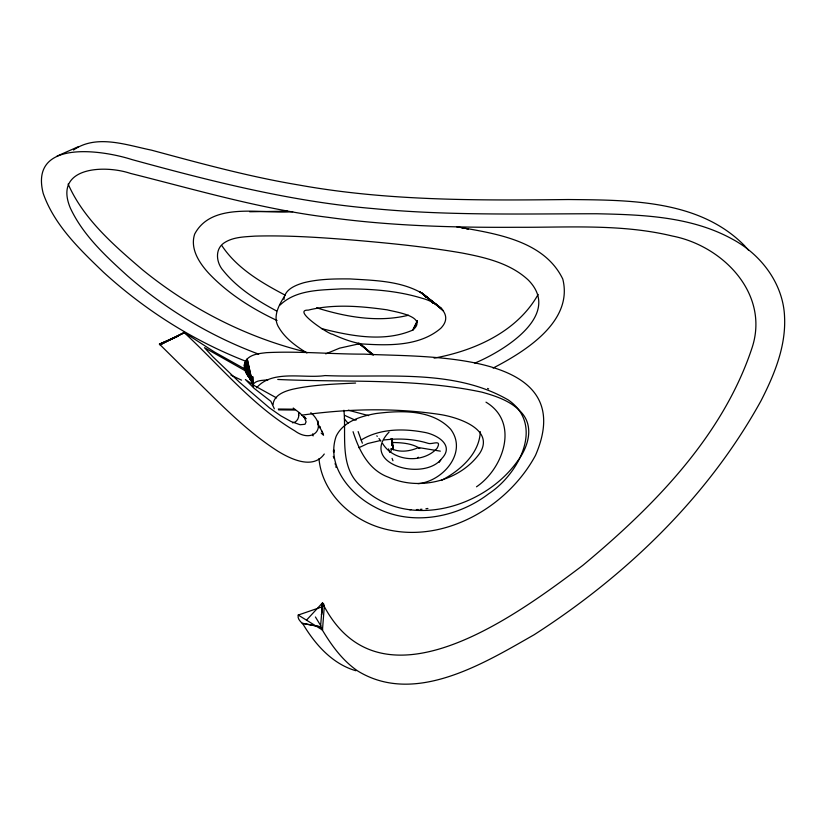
<?xml version="1.0" encoding="UTF-8"?>
<svg xmlns="http://www.w3.org/2000/svg" width="826" height="826" viewBox="0 0 826 826"><rect width="100%" height="100%" fill="white"/><g stroke="black" fill="none" stroke-linecap="round" stroke-linejoin="round"><path stroke-width="1.24" d="M480.309 431.637C479.379 454.145 459.762 470.768 441.29 480.495M391.761 445.307L391.823 440.206M393.331 449.819L392.866 447.909M298.805 414.766C298.95 418.534 296.534 422.499 292.487 422.819M283.958 299.466C284.526 289.368 295.749 285.073 303.989 282.678C319.043 278.951 334.726 278.785 350.152 278.93C374.705 280.468 401.467 280.768 423.108 293.922L436.696 305.228M355.923 670.743C332.548 664.021 315.573 644.848 303.359 624.714C301.098 621.823 297.143 619.314 298.227 615.05L322.47 630.032L324.329 605.881L323.513 603.692L322.46 602.908L306.539 620.099M320.571 626.748L322.429 603.104M273.045 404.647C273.819 395.004 284.629 391.194 292.641 389.252C313.291 384.699 334.561 384.059 355.614 383.058M252.828 385.226L252.746 376.646L253.221 386.682M298.94 413.475L299.136 412.855M298.589 414.394L298.578 415.695M333.281 451.161L333.838 449.86L333.952 452.245M417.337 320.818L412.824 330.059C384.069 342.563 350.699 335.955 321.417 328.552M306.921 352.97C296.348 346.404 285.62 338.815 279.105 327.943C272.043 317.411 278.723 305.506 284.464 296.307M538.129 294.428C517.324 331.701 474.496 350.782 434.094 358.123M417.367 321.035L412.824 330.059C428.735 316.43 394.673 311.877 387.218 309.843C361.23 306.209 334.014 303.761 308.274 310.122C291.072 309.657 330.224 335.16 332.331 334.127C341.179 338.185 350.389 341.778 359.971 343.595L372.134 354.705L359.785 343.513L373.166 354.808M256.607 387.786C272.25 369.377 303.937 378.742 325.083 375.572C385.866 378.132 453.691 368.272 508.362 400.011C545.284 425.648 517.871 474.661 488.837 493.669C456.778 518.232 410.274 526.751 373.951 506.586C349.553 493.607 326.043 465.131 336.172 436.242C343.317 421.425 360.828 416.211 375.799 413.558C400.847 410.388 431.853 409.221 450.573 429.117C468.177 452.328 442.726 481.62 417.966 483.654M324.277 454.011C313.085 469.829 290.989 459.204 278.021 451.295C242.823 428.839 214.502 397.543 184.497 368.912L159.408 344.091L178.385 336.13M440.702 460.01L439.102 462.395M280.076 305.042C296.08 289.606 320.374 290.122 341.2 288.883C368.437 288.666 396.16 290.236 422.323 298.351C435.25 301.604 454.981 313.735 440.816 328.263C418.421 347.405 385.35 345.495 357.854 343.657M389.056 432.091C358.205 464.222 424.419 482.116 441.869 458.482C455.136 444.625 435.694 434.032 423.686 432.225C402.974 428.343 379.619 428.653 361.179 439.99L362.377 443.19M174.844 337.7L159.48 344.225L184.59 332.62L160.048 344.927L184.105 332.382L214.677 352.144L245.177 369.17M476.499 486.803C503.344 468.548 519.864 422.489 485.987 402.159M73.504 150.012C96.549 133.977 126.368 145.035 151.395 150.136C199.995 163.238 248.605 176.609 298.31 184.91C387.322 201.038 478.14 200.542 568.267 199.531C628.854 200.15 699.57 199.376 745.042 246.21M358.876 447.723L367.787 443.521L380.61 440.475M417.677 457.614L418.4 457.222M325.743 353.869L339.569 348.159L360.002 343.616M493.101 368.066C524.964 351.566 573.564 321.572 562.774 279.033C543.942 240.118 494.567 233.428 456.53 226.758M57.046 156.104L78.728 146.512M355.696 420.073L356.502 419.722M474.795 363.11C502.673 351.535 562.96 315.346 528.361 280.117C510.416 263.287 485.42 257.485 461.961 252.993C426.877 246.922 391.39 243.371 355.934 240.314C322.336 237.599 288.625 235.173 254.893 236.122C244.382 236.886 232.726 236.907 223.732 243.154C214.543 249.7 216.453 263.071 223.247 270.598C237.32 288.109 256.865 300.365 276.431 310.886M298.227 615.05L324.319 606.077M408.529 315.222C378.071 322.739 346.011 317.019 316.595 307.799M301.882 415.158C347.416 408.715 394.178 407.641 439.721 414.445C456.479 416.923 495.156 428.746 479.906 453.03C460.227 480.928 419.577 491.253 388.592 477.283C368.602 470.035 359.052 450.469 353.063 431.688M425.927 508.754L427.909 508.465M384.121 439.979C398.875 438.193 414.094 438.885 428.312 443.397C432.39 444.677 442.292 438.885 437.006 448.373C422.995 463.716 393.506 461.734 382.614 443.521M420.114 509.394L421.983 509.229M249.659 211.755L287.531 211.198M268.068 379.784C263.081 380.538 255.73 379.857 252.87 384.844L245.663 360.807C250.175 354.199 259.178 353.518 266.447 352.661C299.012 350.998 331.639 354.22 364.204 354.137C424.327 357.472 581.019 349.925 535.506 455.343C506.483 509.27 438.348 547.029 377.761 526.916C348.025 516.993 321.892 490.954 318.97 458.729M416.356 509.611L418.235 509.518M277.743 379.464C345.691 382.644 414.972 377.885 481.93 392.164C496.932 396.315 513.07 401.746 523.034 414.425C534.123 428.87 527.339 448.59 517.21 461.558C483.2 509.095 405.463 530.788 360.59 485.998C339.021 466.68 346.445 435.694 343.915 410.264M391.875 442.478C401.343 442.653 411.596 443.159 419.794 448.415M278.248 409.035L292.931 409.18M278.589 409.872L294.985 410.047M409.376 509.611L411.028 509.652M292.693 211.683C262.451 214.378 212.261 200.832 194.668 234.078C189.815 248.812 199.407 263.164 208.988 273.54C228.121 293.674 252.064 308.748 277.061 320.519M159.449 343.977L160.709 344.597M440.32 451.151L418.514 447.547C410.047 451.347 399.887 452.803 391.225 448.621M461.858 227.945L464.057 228.358M320.478 626.789L302.337 623.32L320.509 626.8M466.246 228.781L468.425 229.215M305.878 351.99C246.117 337.349 190.114 308.532 142.454 269.751C113.854 245.26 83.612 219.2 68.124 184.022M368.654 415.643L348.273 410.192M258.662 354.127C210.682 336.347 166.181 309.513 127.596 275.956C105.697 256.112 82.992 235.204 70.313 207.997C53.122 166.738 104.437 164.591 130.456 173.408C195.999 189.794 261.037 209.092 328.314 217.362C390.925 226.025 454.269 227.635 517.396 227.284C569.062 227.532 621.71 223.753 672.395 236.04C722.605 245.735 769.274 293.251 752.383 346.806C723.266 435.994 653.407 506.648 582.784 565.387C517.086 614.854 379.96 717.484 322.45 603.001M246.561 361.551C193.78 341.128 145.211 310.318 103.446 272.198C79.761 249.39 54.33 225.199 43.21 193.408C29.24 139.016 102.125 149.96 131.964 159.583C211.27 181.307 291.382 201.699 373.579 208.617C447.713 215.751 522.269 213.779 596.63 213.758C642.597 214.698 691.29 216.412 732.486 239.199C761.19 254.563 783.513 284.03 784.576 317.267C785.929 346.755 774.199 374.973 761.056 400.703C707.903 497.076 626.17 575.629 534.071 634.781C483.974 663.278 414.631 706.158 357.503 670.836C341.675 659.922 330.41 643.846 320.829 627.471C320.158 625.685 323.214 629.03 322.47 630.032M230.929 375.149L241.574 380.166M418.586 447.568L419.123 448.477M344.783 415.416L354.932 420.031M487.557 388.437L488.662 388.932M285.269 295.212C261.646 282.781 236.876 268.388 221.833 245.58M246.251 371.328L204.487 347.684L212.798 356.708L239.272 382.046L269.421 407.837L280.85 415.839L291.134 421.559L300.117 424.74L305 424.275L306.105 421.787L304.443 417.873L300.127 413.289L293.23 408.044M276.617 397.925L254.356 385.659L245.374 379.526L254.15 388.365L270.887 401.343L274.335 408.808M303.834 416.572L305.052 417.316M319.559 426.515L320.426 427.104M437.315 305.124L419.432 291.475L441.786 308.779L421.374 292.641L443.49 310.875L438.637 306.838M358.525 343.255L373.6 354.808M303.545 416.49L306.281 418.751M359.042 343.348L372.898 354.746M321.128 433.041L323.565 435.281M423.635 294.376L423.108 293.922L433.01 303.142M432.958 303.08L423.883 294.603L425.917 297.463M310.834 412.732C328.067 427.517 312.817 444.171 294.737 430.811C252.013 405.411 220.129 365.742 184.002 332.393M344.328 418.823L347.983 423.211M745.878 247.17L748.408 250.061M376.821 435.818L377.265 436.355M249.617 377.781L248.533 376.408M378.969 438.503L380.858 441.074M319.032 427.114L319.476 427.713M252.477 381.86C248.172 376.398 241.337 368.241 245.663 360.807L253.52 385.866M253.128 384.441L244.372 367.508L252.281 381.994L247.232 374.57L247.655 375.21M252.436 381.963L246.003 372.474L252.188 382.097M320.87 625.881L315.418 616.97M321.5 430.645L322.543 432.39M252.353 381.994L244.992 370.1L253.303 384.338L244.31 365.092L253.045 384.617M321.872 431.244L318.01 423.841M322.863 432.969L323.472 434.135M253.685 385.618L244.733 362.893L253.355 385.835M334.045 458.378L333.291 456.375M388.55 448.931L389.862 452.462M392.071 458.358L392.949 460.712M358.133 431.575L361.179 439.99M390.853 449.065L391.297 451.099M312.682 433.856L313.147 435.911M335.831 466.597L336.037 467.402M252.993 384.761L247.18 358.866L252.952 385.474M335.459 464.966L335.139 463.355M391.235 438.503L393.331 449.334M391.256 438.668L393.155 448.518L391.989 438.658M391.813 438.812L392.66 447.589L392.34 438.782M318.103 421.095L318.392 425.524M298.816 413.041L298.826 413.712M322.46 603.858L321.51 614.874L322.46 603.858"/></g></svg>
